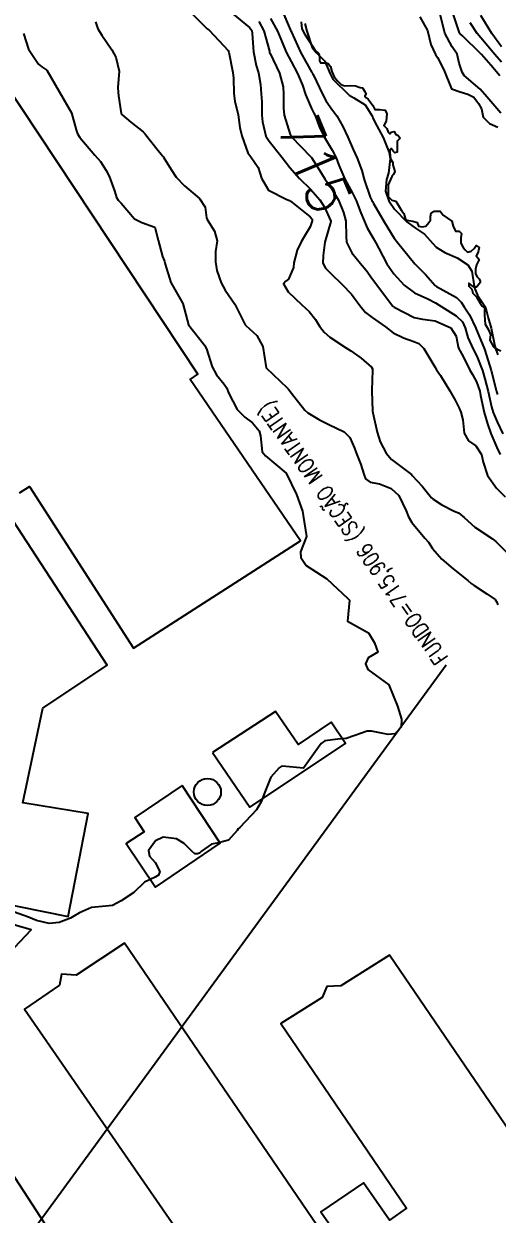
# Model space of a CAD drawing. Header units: metres. Extents: x 307586 to 320046, y 7427249 to 7434250.
# Drawn here: x 311441.7 to 311486.7, y 7432380.4 to 7432493.5 of the extents above; entities that cross this region are included whole.
import ezdxf
from ezdxf.enums import TextEntityAlignment as Align

# ---------------------------------------------------------------- set-up
doc = ezdxf.new("R2010")
doc.units = ezdxf.units.M
doc.header["$MEASUREMENT"] = 0
doc.linetypes.add('CONTINUO', pattern=[0])
for name, color, linetype in [('Cotas', 45, 'Continuous'), ('Curvas de Nivel 1m', 11, 'Continuous'), ('Curvas de Nivel 5m', 15, 'Continuous'), ('Edificações', 30, 'Continuous'), ('Hidrografia', 140, 'Continuous'), ('TEXTO', 45, 'Continuous'), ('Vias Primárias', 230, 'Continuous')]:
    doc.layers.add(name, color=color, linetype=linetype)
doc.styles.add('ROMANS', font='romans', dxfattribs={"height": 0.2})
doc.styles.add('Style-STANDARD', font='STANDARD.shx')

msp = doc.modelspace()

# ---------------------------------------------------------------- linework, layer by layer
at = {"layer": 'Curvas de Nivel 1m', "flags": 128}
for points, elevation in [([(311457.25, 7432494.88), (311459.15, 7432492.99), (311459.22, 7432492.93), (311459.32, 7432492.86), (311461.12, 7432490.93), (311461.17, 7432490.83), (311461.19, 7432490.76), (311461.57, 7432488.83), (311461.64, 7432488.28), (311461.66, 7432486.82), (311461.77, 7432486.12), (311462.07, 7432484.82), (311462.25, 7432483.61), (311462.42, 7432482.82), (311463.01, 7432481.2), (311463.29, 7432480.81), (311464, 7432479.8), (311464.29, 7432478.79), (311464.97, 7432477.64), (311466.72, 7432476.76), (311466.95, 7432476.67), (311467.19, 7432476.52), (311468.94, 7432475.13), (311469.11, 7432474.91), (311469.13, 7432474.74), (311468.93, 7432474.17), (311468.38, 7432473.28), (311468.09, 7432472.75), (311467.7, 7432471.96), (311467.38, 7432470.76), (311467.34, 7432470.29), (311466.87, 7432469.19), (311466.63, 7432469), (311466.41, 7432468.76), (311466.85, 7432467.98), (311468.13, 7432466.75), (311468.83, 7432466.11), (311469.44, 7432465.35), (311469.83, 7432464.72), (311470.25, 7432464.16), (311470.8, 7432463.67), (311472.29, 7432462.7), (311472.79, 7432462.37), (311473.78, 7432461.68), (311474.77, 7432460.84), (311474.86, 7432460.66), (311474.87, 7432460.55), (311474.8, 7432458.66), (311474.8, 7432458.6), (311474.87, 7432456.66), (311474.89, 7432456.48), (311475.3, 7432454.65), (311475.59, 7432453.74), (311476.14, 7432452.65), (311476.66, 7432452.07), (311478.57, 7432450.62), (311478.64, 7432450.55), (311479.57, 7432449.54), (311480.34, 7432448.59), (311480.46, 7432448.43), (311480.62, 7432448.28), (311481.46, 7432447.74), (311482.61, 7432447.15), (311483.02, 7432446.98), (311483.56, 7432446.56), (311484.59, 7432445.64), (311486.25, 7432444.52), (311486.57, 7432444.27), (311488.35, 7432442.5)], 717), ([(311461.58, 7432494.42), (311463.16, 7432493.11), (311463.3, 7432492.95), (311463.37, 7432492.81), (311463.43, 7432492.52), (311463.54, 7432490.8), (311463.8, 7432489.49), (311464.01, 7432488.8), (311464.2, 7432487.68), (311464.28, 7432486.79), (311464.33, 7432486.05), (311464.35, 7432484.79), (311464.39, 7432484.14), (311464.72, 7432482.78), (311465.03, 7432482.3), (311466.28, 7432480.77), (311466.99, 7432479.8), (311467.91, 7432478.75), (311468.97, 7432477.73), (311469.86, 7432476.73), (311470.28, 7432476.05), (311470.9, 7432474.71), (311470.9, 7432474.68), (311470.31, 7432472.72), (311470.17, 7432471.44), (311470.15, 7432470.72), (311470.4, 7432470.24), (311470.87, 7432469.77), (311471.97, 7432468.7), (311472.85, 7432467.76), (311473.66, 7432466.68), (311474.19, 7432466.03), (311474.82, 7432465.55), (311476.08, 7432464.65), (311476.81, 7432464.1), (311477.81, 7432463.62), (311478.8, 7432463.27), (311479.27, 7432463.08), (311479.74, 7432462.61), (311480.77, 7432460.88), (311480.95, 7432460.59), (311481.31, 7432460.03), (311482.2, 7432458.58), (311482.73, 7432457.7), (311483.11, 7432456.95), (311483.26, 7432456.56), (311483.43, 7432455.84), (311483.56, 7432454.56), (311483.97, 7432453.83), (311484.68, 7432453.37), (311485.22, 7432452.53), (311485.38, 7432451.82), (311485.78, 7432450.53), (311486.63, 7432449.33), (311487.46, 7432448.51)], 716), ([(311465.16, 7432493.97), (311465.81, 7432492.77), (311466.3, 7432491.61), (311466.64, 7432490.76), (311467.11, 7432489.89), (311467.74, 7432488.75), (311468.2, 7432487.64), (311468.5, 7432486.75), (311469.06, 7432485.42), (311469.29, 7432484.97), (311469.39, 7432484.73), (311469.86, 7432483.55), (311470.27, 7432482.72), (311471.01, 7432481.46), (311471.39, 7432480.71), (311471.66, 7432480.04), (311472.24, 7432478.7), (311472.96, 7432477.38), (311473.29, 7432476.68), (311473.75, 7432475.49), (311474.08, 7432474.67), (311474.34, 7432474.08), (311474.92, 7432473.1), (311475.17, 7432472.66), (311475.45, 7432472.11), (311476.23, 7432470.65), (311476.87, 7432469.7), (311477.87, 7432468.63), (311478.85, 7432467.89), (311480.12, 7432467.32), (311480.84, 7432466.95), (311481.44, 7432466.58), (311482.82, 7432465.71), (311483.41, 7432465.15), (311483.67, 7432464.56), (311483.91, 7432463.66), (311484.44, 7432462.55), (311484.78, 7432461.89), (311485.32, 7432460.53), (311485.55, 7432459.73), (311485.85, 7432458.53), (311486.18, 7432457.07), (311486.33, 7432456.52), (311486.71, 7432455.65), (311487.26, 7432454.51)], 714), ([(311466.25, 7432494.77), (311467.07, 7432492.85), (311467.11, 7432492.76), (311467.15, 7432492.67), (311468.02, 7432490.75), (311469.1, 7432488.82), (311469.14, 7432488.77), (311469.16, 7432488.74), (311469.2, 7432488.64), (311470.13, 7432486.72), (311470.46, 7432486.11), (311471.06, 7432485.25), (311471.47, 7432484.71), (311472.03, 7432483.71), (311472.51, 7432482.7), (311473.02, 7432481.51), (311473.41, 7432480.68), (311473.85, 7432479.53), (311474.05, 7432478.67), (311474.65, 7432476.97), (311474.8, 7432476.66), (311474.85, 7432476.56), (311474.95, 7432476.37), (311475.97, 7432474.65), (311476.92, 7432473.1), (311477.25, 7432472.64), (311478.88, 7432470.65), (311478.92, 7432470.62), (311479.9, 7432469.63), (311480.82, 7432468.59), (311480.86, 7432468.56), (311480.94, 7432468.51), (311482.85, 7432467.46), (311483.27, 7432467), (311483.57, 7432466.56), (311484.08, 7432465.8), (311484.68, 7432464.54), (311484.71, 7432464.44), (311484.81, 7432464.21), (311485.49, 7432462.53), (311485.85, 7432461.45), (311486.14, 7432460.53), (311486.62, 7432458.64), (311486.65, 7432458.52), (311486.74, 7432458.23)], 713), ([(311487.06, 7432484.97), (311485.72, 7432486.53), (311485.08, 7432487.26), (311483.58, 7432488.56), (311483.39, 7432488.85), (311483.11, 7432489.71), (311482.9, 7432490.57), (311482.43, 7432491.28), (311481.72, 7432492.58), (311481.27, 7432494.5)], 712), ([(311486.97, 7432488.52), (311486.12, 7432489.52), (311485.23, 7432490.54), (311485.12, 7432490.65), (311483.4, 7432492.31), (311483.15, 7432492.55), (311483.14, 7432492.57), (311483.13, 7432492.6), (311482.45, 7432494.58)], 713), ([(311448.51, 7432493.63), (311448.76, 7432492.98), (311449.14, 7432492.37), (311450.08, 7432490.97), (311450.45, 7432490.29), (311450.76, 7432488.96), (311450.64, 7432487.39), (311450.67, 7432486.96), (311450.72, 7432486.61), (311450.96, 7432484.95), (311450.98, 7432484.88), (311451.05, 7432484.81), (311451.87, 7432484.11), (311453.04, 7432483.18), (311453.17, 7432483.07), (311453.29, 7432482.93), (311454.34, 7432481.58), (311454.89, 7432480.9), (311454.95, 7432480.84), (311455, 7432480.78), (311455.72, 7432479.62), (311456.19, 7432478.89), (311456.97, 7432478.05), (311458.42, 7432476.87), (311458.94, 7432476.03), (311459.09, 7432475.01), (311459.15, 7432474.86), (311459.85, 7432473.77), (311460.08, 7432472.84), (311459.93, 7432471.81), (311459.92, 7432470.84), (311460.07, 7432470.03), (311460.46, 7432468.84), (311460.85, 7432468.15), (311461.78, 7432466.82), (311462.75, 7432464.87), (311462.78, 7432464.81), (311462.81, 7432464.78), (311463.86, 7432463.85), (311464.43, 7432462.79), (311464.76, 7432460.78), (311466.74, 7432458.87), (311466.84, 7432458.76), (311467.14, 7432458.35), (311468.43, 7432456.74), (311468.71, 7432456.5), (311469.82, 7432455.84), (311470.7, 7432455.4), (311472.16, 7432454.7), (311472.69, 7432454.16), (311473.13, 7432453.13), (311473.3, 7432452.68), (311473.74, 7432451.6), (311474.02, 7432450.67), (311474.18, 7432450.21), (311474.64, 7432449.9), (311475.53, 7432449.76), (311476.63, 7432449.31), (311477.35, 7432448.63), (311478.07, 7432447.17), (311478.28, 7432446.62), (311478.59, 7432446.07), (311479.84, 7432444.6), (311480.17, 7432444.2), (311480.56, 7432443.62), (311481.44, 7432442.58), (311482.54, 7432441.68), (311483.92, 7432440.55), (311484.25, 7432440.28), (311484.52, 7432440.1), (311485.74, 7432439.3), (311486.51, 7432438.75), (311486.67, 7432438.52), (311486.77, 7432438.25)], 718), ([(311468.42, 7432493.49), (311468.6, 7432492.75), (311469.13, 7432491.22), (311469.49, 7432490.73), (311470.31, 7432489.91), (311470.83, 7432488.71), (311471.1, 7432488.2), (311472.63, 7432486.69), (311473.07, 7432486.41), (311474.15, 7432485.76), (311474.85, 7432484.66), (311474.9, 7432484.51), (311475.05, 7432484.18), (311475.88, 7432482.65), (311476.43, 7432481.23), (311476.52, 7432480.64), (311476.38, 7432479.25), (311476.19, 7432478.65), (311476.08, 7432477.54), (311476.4, 7432476.65), (311476.95, 7432475.85), (311478.13, 7432474.63), (311478.93, 7432474.03), (311479.8, 7432473.48), (311480.59, 7432472.59), (311480.91, 7432472.25), (311481.74, 7432471.74), (311482.89, 7432471.22), (311483.92, 7432470.55), (311484.29, 7432469.97), (311484.53, 7432468.54), (311484.59, 7432468.28), (311484.85, 7432467.66), (311485.59, 7432466.53), (311485.84, 7432465.52), (311486.13, 7432464.53), (311486.5, 7432462.82), (311486.57, 7432462.52), (311486.78, 7432461.99)], 712), ([(311487.12, 7432489.82), (311486.5, 7432490.53), (311485.15, 7432492.13), (311484.8, 7432492.55), (311484.15, 7432493.54)], 714), ([(311441.67, 7432492.54), (311442.15, 7432491.06), (311443.11, 7432489.61), (311443.42, 7432489.36), (311443.9, 7432489.04), (311445.07, 7432487.02), (311446.23, 7432485.01), (311446.67, 7432483.37), (311446.82, 7432483), (311447.03, 7432482.67), (311448.46, 7432480.99), (311449, 7432480.38), (311449.55, 7432479.53), (311449.82, 7432478.97), (311450.33, 7432477.59), (311450.51, 7432476.96), (311450.69, 7432476.7), (311450.95, 7432476.42), (311452.24, 7432474.94), (311452.93, 7432474.59), (311454.15, 7432474.13), (311454.47, 7432472.91), (311454.89, 7432471.35), (311455.08, 7432470.9), (311455.15, 7432470.62), (311455.67, 7432468.89), (311456.83, 7432466.88), (311457.35, 7432464.87), (311458.79, 7432463.05), (311458.87, 7432462.93), (311458.91, 7432462.86), (311459.08, 7432462.56), (311459.6, 7432460.85), (311460.03, 7432460.11), (311460.75, 7432459.23), (311461, 7432458.83), (311461.17, 7432458.39), (311461.98, 7432456.82), (311462.71, 7432456.08), (311463.45, 7432455.55), (311464.09, 7432454.79), (311464.21, 7432454.31), (311464.38, 7432452.78), (311464.67, 7432452.42), (311466.64, 7432450.76), (311467.63, 7432448.75), (311468.2, 7432447.14), (311468.28, 7432446.74), (311468.57, 7432444.74), (311468.01, 7432443.3), (311468.03, 7432442.75), (311468.54, 7432441.99), (311470.52, 7432440.71), (311472.5, 7432438.84), (311472.59, 7432438.78), (311472.67, 7432438.69), (311472.48, 7432436.69), (311474.47, 7432435.6), (311475.06, 7432434.65), (311475.35, 7432433.74), (311474.44, 7432433.22), (311474.2, 7432432.66), (311474.42, 7432432.1), (311476.4, 7432430.64), (311477.24, 7432428.63), (311477.62, 7432427.38), (311477.58, 7432426.63), (311476.99, 7432425.99), (311476.35, 7432425.92), (311474.76, 7432426.25), (311474.36, 7432426.26), (311473.17, 7432425.85), (311472.35, 7432425.55), (311471.55, 7432425.49), (311470.34, 7432425.33), (311469.97, 7432425.08), (311469.73, 7432424.72), (311468.31, 7432422.74), (311466.31, 7432422.92), (311466.18, 7432422.89), (311465.99, 7432422.76), (311465.19, 7432421.88), (311464.75, 7432420.78), (311464.62, 7432420.44), (311464.27, 7432419.55), (311463.82, 7432418.79), (311462.25, 7432417.11), (311462.09, 7432416.96), (311461.99, 7432416.81), (311461.16, 7432415.89), (311460.22, 7432415.63), (311459.54, 7432415.51), (311458.6, 7432414.85), (311458.4, 7432414.66), (311458.21, 7432414.59), (311457.96, 7432414.6), (311457.68, 7432414.86), (311456.94, 7432415.59), (311456.22, 7432416.02), (311454.95, 7432416.17), (311454.22, 7432415.83), (311453.57, 7432414.91), (311453.67, 7432414.37), (311454.2, 7432413.78), (311454.63, 7432412.9), (311454.52, 7432412.56), (311454.18, 7432412.37), (311453.18, 7432411.91), (311452.16, 7432410.93), (311450.96, 7432410.14), (311450.15, 7432409.7), (311449.5, 7432409.61), (311448.15, 7432409.49), (311447.01, 7432408.99), (311446.46, 7432408.67), (311446.14, 7432408.49), (311445.06, 7432408.08), (311444.13, 7432407.96), (311442.9, 7432408.27), (311442.14, 7432408.57), (311440.81, 7432409.06)], 719)]:
    msp.add_lwpolyline(points, dxfattribs=dict(at, elevation=elevation))
at = {"layer": 'Curvas de Nivel 5m', "elevation": 715, "flags": 128}
for points in [[(311464.06, 7432493.69), (311464.52, 7432492.79), (311465.05, 7432490.85), (311465.06, 7432490.78), (311465.08, 7432490.73), (311465.12, 7432490.65), (311466.03, 7432488.77), (311466.37, 7432487.48), (311466.41, 7432486.77), (311466.39, 7432485.44), (311466.47, 7432484.77), (311467.03, 7432482.93), (311467.13, 7432482.76), (311469, 7432480.81), (311469.06, 7432480.74), (311469.82, 7432479.55), (311470.34, 7432478.72), (311470.97, 7432477.81), (311471.63, 7432476.7), (311472.11, 7432475.53), (311472.32, 7432474.7), (311472.36, 7432473.25), (311472.37, 7432472.7), (311472.9, 7432471.7), (311473.72, 7432470.68), (311474.24, 7432470.04), (311474.87, 7432469.2), (311475.27, 7432468.66), (311476.58, 7432466.9), (311476.78, 7432466.64), (311476.83, 7432466.6), (311476.93, 7432466.54), (311478.82, 7432465.56), (311479.6, 7432465.38), (311480.82, 7432465.22), (311482.3, 7432464.58), (311482.8, 7432463.77), (311482.99, 7432462.76), (311483.06, 7432462.57), (311483.49, 7432461.86), (311484.12, 7432460.55), (311484.35, 7432460.14), (311484.75, 7432459.44), (311485.05, 7432458.54), (311485.13, 7432458.15), (311485.46, 7432456.53), (311485.79, 7432455.44), (311486.12, 7432454.53), (311486.68, 7432453.21), (311486.98, 7432452.52)], [(311487.13, 7432491.28), (311486.19, 7432492.53), (311485.17, 7432494.25)]]:
    msp.add_lwpolyline(points, dxfattribs=at)
at = {"layer": 'Edificações'}
for points in [[(311441.31, 7432448.9), (311442.24, 7432449.5), (311452.13, 7432434.13), (311468, 7432444.34), (311457.51, 7432459.66), (311458.26, 7432460.17), (311438.14, 7432490.48)], [(311429.15, 7432412.04), (311445.92, 7432408.65), (311447.82, 7432418.43), (311441.63, 7432419.43), (311443.53, 7432428.42), (311449.62, 7432432.51), (311439.74, 7432447.7)], [(311471.48, 7432376.51), (311451.27, 7432406.1), (311446.7, 7432403.07), (311445.28, 7432403.16), (311445.09, 7432402.12), (311441.76, 7432399.84), (311462.68, 7432369.6)], [(311496.49, 7432375.6), (311476.47, 7432404.97), (311471.84, 7432402.06), (311470.53, 7432402), (311470.06, 7432400.94), (311466.13, 7432398.47), (311478.09, 7432380.92), (311476.48, 7432379.8), (311474.01, 7432383.35), (311469.95, 7432380.59), (311472.36, 7432377.13)]]:
    msp.add_lwpolyline(points, dxfattribs=at)
for points in [[(311459.63, 7432424.21), (311463.2, 7432419.04), (311472.28, 7432425.09), (311470.93, 7432427.09), (311467.79, 7432424.99), (311465.64, 7432428.11)], [(311456.76, 7432421.08), (311452.27, 7432418.06), (311453.15, 7432416.69), (311451.44, 7432415.59), (311454.22, 7432411.42), (311460.37, 7432415.62)]]:
    msp.add_lwpolyline(points, close=True, dxfattribs=at)
msp.add_circle((311459.16, 7432420.47), 1.29, dxfattribs=at)
at = {"layer": 'Hidrografia'}
for points in [[(311479.36, 7432494.13), (311480.09, 7432492.81), (311480.39, 7432491.49), (311480.83, 7432490.54), (311481.05, 7432490.24), (311481.63, 7432489.07), (311482.38, 7432487.29), (311483.18, 7432487), (311483.91, 7432486.78), (311484.5, 7432486.48), (311484.94, 7432485.9), (311485.23, 7432485.39), (311485.38, 7432484.58), (311485.97, 7432483.99), (311486.77, 7432483.63)], [(311468.09, 7432493.63), (311468.13, 7432492.97), (311468.4, 7432492.49), (311468.79, 7432491.87), (311469.15, 7432491.34), (311469.37, 7432490.99), (311469.76, 7432490.64), (311469.81, 7432490.33), (311469.81, 7432489.93), (311469.9, 7432489.75), (311470.47, 7432489.75), (311470.65, 7432489.67), (311470.87, 7432489.4), (311471, 7432488.92), (311471.22, 7432488.43), (311471.53, 7432488.04), (311471.88, 7432487.68), (311472.19, 7432487.55), (311472.81, 7432487.59), (311473.25, 7432487.55), (311473.69, 7432487.42), (311473.91, 7432487.37), (311474.13, 7432487.02), (311474.26, 7432486.85), (311474.17, 7432486.67), (311474.13, 7432486.58), (311474.22, 7432486.45), (311474.46, 7432486.31), (311474.88, 7432485.68), (311475.09, 7432485.33), (311475.51, 7432485.33), (311476.07, 7432485.26), (311476.22, 7432484.91), (311476.15, 7432484.21), (311475.93, 7432483.79), (311476.22, 7432483.5), (311476.36, 7432483.15), (311476.5, 7432483.01), (311476.64, 7432483.15), (311476.92, 7432483.22), (311477.06, 7432482.94), (311477.27, 7432482.87), (311477.48, 7432482.59), (311477.2, 7432482.31), (311477.2, 7432481.96), (311477.2, 7432481.54), (311477.2, 7432481.26), (311476.99, 7432481.19), (311476.85, 7432481.33), (311476.64, 7432481.61), (311476.5, 7432481.47), (311476.5, 7432481.26), (311476.57, 7432480.62), (311476.78, 7432480.27), (311476.78, 7432480.06), (311476.99, 7432479.43), (311476.85, 7432479.15), (311476.71, 7432478.94), (311476.43, 7432478.38), (311476.36, 7432478.17), (311476.36, 7432477.74), (311476.36, 7432477.39), (311476.36, 7432477.04), (311476.71, 7432476.69), (311477.06, 7432476.62), (311477.34, 7432476.2), (311477.62, 7432475.71), (311477.83, 7432475.43), (311477.97, 7432475), (311478.11, 7432474.79), (311478.68, 7432474.72), (311479.1, 7432474.58), (311479.24, 7432474.23), (311479.59, 7432474.16), (311479.94, 7432474.23), (311480.22, 7432474.58), (311480.36, 7432474.79), (311480.36, 7432475.14), (311480.43, 7432475.5), (311480.71, 7432475.64), (311481.28, 7432475.64), (311481.56, 7432475.28), (311481.98, 7432475), (311482.4, 7432474.72), (311482.54, 7432474.23), (311482.75, 7432473.74), (311483.1, 7432473.74), (311483.31, 7432473.53), (311483.24, 7432473.11), (311483.24, 7432472.62), (311483.46, 7432472.19), (311483.67, 7432471.98), (311483.88, 7432471.77), (311484.23, 7432471.84), (311484.51, 7432472.12), (311484.72, 7432472.4), (311485, 7432472.19), (311484.93, 7432471.91), (311484.86, 7432471.7), (311484.72, 7432471.42), (311484.86, 7432471.21), (311485, 7432471.07), (311484.73, 7432470.55), (311484.66, 7432470.13), (311484.66, 7432469.71), (311484.8, 7432469.43), (311485.01, 7432469.22), (311485.08, 7432469.01), (311485.08, 7432468.87), (311484.94, 7432468.66), (311484.73, 7432468.45), (311484.52, 7432468.45), (311484.31, 7432468.59), (311484.03, 7432468.8), (311484.03, 7432468.52), (311484.31, 7432468.24), (311484.38, 7432467.88), (311484.52, 7432467.74), (311484.73, 7432467.53), (311485.08, 7432466.9), (311485.29, 7432466.62), (311485.5, 7432466.48), (311485.5, 7432465.78), (311485.57, 7432464.93), (311485.86, 7432464.44), (311486.07, 7432463.95), (311486, 7432463.39), (311486.35, 7432462.76), (311486.7, 7432462.54), (311487.05, 7432462.4)]]:
    msp.add_lwpolyline(points, dxfattribs=at)
at = {"layer": 'TEXTO', "linetype": 'CONTINUO'}
msp.add_polyline3d([(311436.54, 7432370.61, 715.91), (311481.87, 7432432.54, 0)], dxfattribs=at)
at = {"layer": 'Vias Primárias'}
for points in [[(311438.69, 7432403.49), (311442.42, 7432407.38), (311437.87, 7432408.68)], [(311464.17, 7432347.96), (311440.49, 7432384.39)]]:
    msp.add_lwpolyline(points, dxfattribs=at)

# ---------------------------------------------------------------- texts
at = {"layer": 'Cotas', "style": 'Style-STANDARD'}
msp.add_text('715', height=4, rotation=292.7829, dxfattribs=at).set_placement((311469.37, 7432480.12, 715), align=Align.MIDDLE_CENTER)
at = {"layer": 'TEXTO', "extrusion": (-9.31834e-07, 1.27015e-06, 1), "style": 'ROMANS', "width": 0.8}
msp.add_text('FUNDO=715,906 (SEÇÃO MONTANTE)', height=1.5, rotation=124.7526, dxfattribs=at).set_placement((311482.11, 7432433.23, 9.15))

doc.saveas('drawing.dxf')
